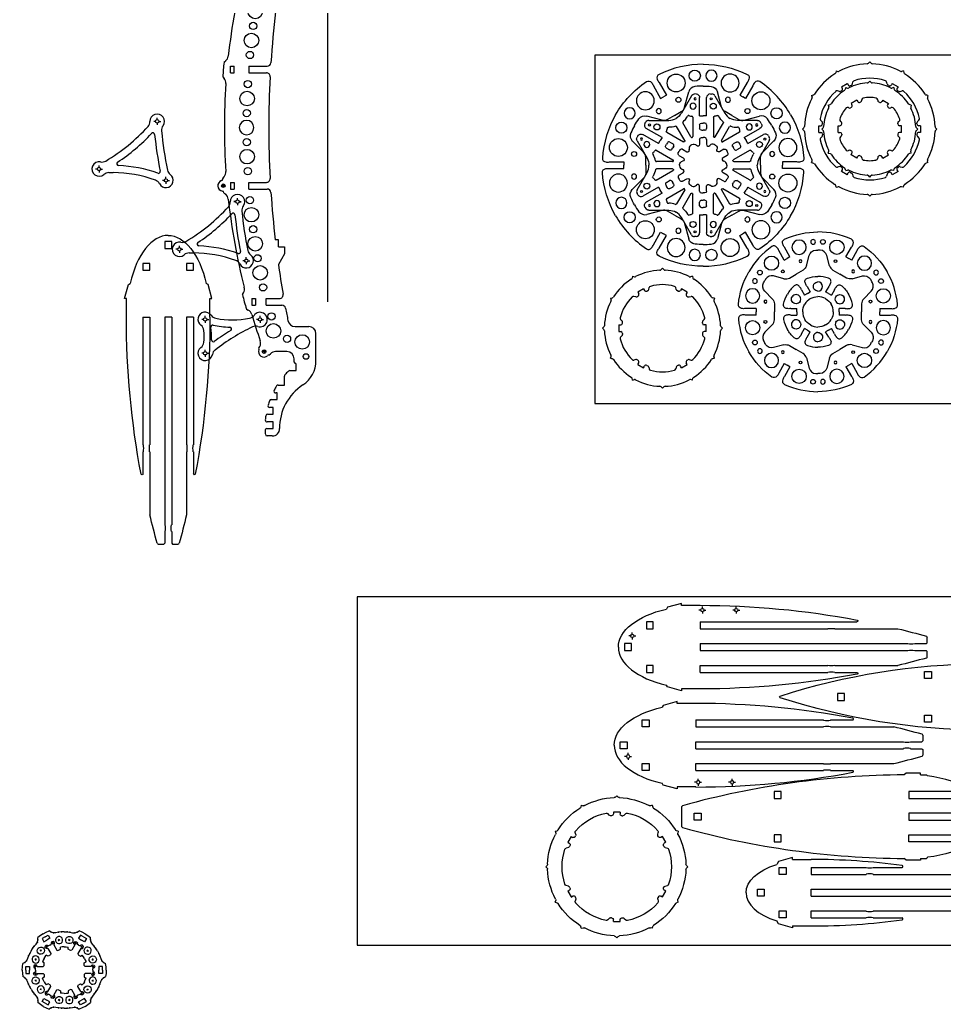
# Model space of a CAD drawing. Header units: inches. Extents: x -122 to 239, y -42 to 133.
# Drawn here: x -47.41 to -15.59, y 50.24 to 84.31 of the extents above; entities that cross this region are included whole.
import ezdxf

# ---------------------------------------------------------------- set-up
doc = ezdxf.new("R2010")
doc.units = ezdxf.units.IN
doc.header["$MEASUREMENT"] = 0

# ---------------------------------------------------------------- blocks, each defined once
blk = doc.blocks.new('Ring4_Segment')
for p, q in [((-0.722, 1.251), (-0.621, 1.304)), ((-0.66, 1.143), (-0.556, 1.203)), ((-0.621, 1.304), (-0.516, 1.349)), ((-0.493, 1.094), (-0.597, 1.034)), ((-0.556, 1.203), (-0.493, 1.094)), ((-0.449, 1.304), (-0.516, 1.349)), ((-0.371, 1.282), (-0.449, 1.304)), ((-0.29, 1.287), (-0.371, 1.282)), ((-0.194, 1.305), (-0.29, 1.287)), ((-0.204, 1.017), (-0.149, 1.048)), ((-0.097, 1.316), (-0.194, 1.305)), ((-0.161, 1.006), (-0.192, 1.06)), ((0, 1.319), (-0.097, 1.316)), ((-0.495, 0.858), (-0.445, 0.886)), ((-0.418, 0.902), (-0.364, 0.933)), ((-0.376, 0.891), (-0.407, 0.945)), ((-0.36, 0.863), (-0.257, 0.685)), ((-0.257, 0.685), (-0.214, 0.674)), ((-0.214, 0.674), (-0.133, 0.721)), ((-0.067, 0.8), (-0.133, 0.792)), ((-0.133, 0.721), (-0.133, 0.792)), ((0, 0.803), (-0.067, 0.8))]:
    blk.add_line(p, q)
blk.add_lwpolyline([(-0.201, 1.155), (-0.246, 1.137), (-0.28, 1.102), (-0.299, 1.057), (-0.299, 1.008), (-0.28, 0.963), (-0.246, 0.929), (-0.201, 0.91), (-0.152, 0.91), (-0.107, 0.929), (-0.073, 0.963), (-0.054, 1.008), (-0.054, 1.057), (-0.073, 1.102), (-0.107, 1.137), (-0.152, 1.155)], close=True)
blk.add_lwpolyline([(-0.36, 0.863), (-0.331, 0.902), (-0.337, 0.949), (-0.376, 0.978), (-0.423, 0.971), (-0.452, 0.933), (-0.445, 0.886)])
for p in [(-0.449, 1.304), (-0.371, 1.282), (-0.194, 1.305), (-0.097, 1.316)]:
    blk.add_point(p)
blk = doc.blocks.new('*U35')
blk.add_blockref('Ring4_Segment', (0, -1.004))
at = {"xscale": -1}
blk.add_blockref('Ring4_Segment', (0, -1.004), dxfattribs=at)
blk = doc.blocks.new('*U36')
at = {"color": 0, "linetype": 'ByBlock', "lineweight": -2, "transparency": 16777216}
for p, rotation in [((-27.775, 64.187), 59.99999999999999), ((-26.037, 64.187), 300.0000000000001), ((-27.775, 63.183), 120), ((-26.037, 63.183), 240), ((-26.906, 62.682), 180)]:
    blk.add_blockref('*U35', p, dxfattribs=dict(at, rotation=rotation))
blk.add_blockref('*U35', (-26.906, 64.689), dxfattribs=at)
blk = doc.blocks.new('PodSmall2')
for p, q in [((5.038, 1.208), (4.975, 1.145)), ((5.538, 1.208), (5.038, 1.208)), ((5.538, 1.145), (5.538, 1.208)), ((5.538, 1.145), (5.538, 1.171)), ((5.538, 1.145), (5.778, 1.145)), ((5.778, 1.145), (5.778, 1.098)), ((5.138, 0.87), (5.138, 0.63)), ((5.138, 0.87), (5.998, 0.87)), ((5.998, 0.862), (5.998, 0.87)), ((6.238, 0.87), (6.433, 0.87)), ((6.238, 0.87), (6.238, 0.862)), ((5.138, 0.63), (5.998, 0.63)), ((5.998, 0.638), (5.998, 0.63)), ((6.238, 0.63), (6.238, 0.638)), ((6.238, 0.63), (6.997, 0.63)), ((5.138, 0.12), (5.138, -0.12)), ((5.138, 0.12), (6.748, 0.12)), ((6.748, 0.112), (6.748, 0.12)), ((6.988, 0.12), (7.325, 0.12)), ((6.988, 0.12), (6.988, 0.112)), ((5.138, -0.12), (6.748, -0.12)), ((6.748, -0.112), (6.748, -0.12)), ((6.988, -0.12), (6.988, -0.112)), ((6.988, -0.12), (7.325, -0.12)), ((5.138, -0.87), (5.138, -0.63)), ((5.138, -0.63), (5.998, -0.63)), ((5.998, -0.638), (5.998, -0.63)), ((6.238, -0.63), (6.997, -0.63)), ((6.238, -0.63), (6.238, -0.638)), ((5.138, -0.87), (5.998, -0.87)), ((5.998, -0.862), (5.998, -0.87)), ((6.238, -0.87), (6.238, -0.862)), ((6.238, -0.87), (6.433, -0.87)), ((5.038, -1.208), (4.975, -1.145)), ((5.538, -1.208), (5.038, -1.208)), ((5.538, -1.145), (5.747, -1.145)), ((5.538, -1.145), (5.538, -1.208)), ((5.778, -1.114), (5.747, -1.145)), ((5.778, -1.114), (5.778, -1.098))]:
    blk.add_line(p, q)
for points in [[(3.24, 0.63), (3.24, 0.87), (3, 0.87), (3, 0.63)], [(0.24, 0.12), (0.24, -0.12), (0, -0.12), (0, 0.12)], [(3.24, -0.87), (3.24, -0.63), (3, -0.63), (3, -0.87)]]:
    blk.add_lwpolyline(points, close=True)
for centre, radius, start, end in [((5.138, -22.028), 23.174, 90.4032, 107.8502), ((6.118, 1.78), 0.926, 262.5501, 277.4499), ((6.433, 0.901), 0.0312, 270, 69.8533), ((6.118, -0.28), 0.926, 82.5501, 97.4499), ((6.997, 0.599), 0.0312, 51.7503, 90), ((-1.956, 0), 0.0312, 107.8502, 252.1498), ((6.868, 1.03), 0.926, 262.5501, 277.4499), ((7.325, 0.151), 0.0312, 270, 15.3804), ((5.138, 22.028), 23.174, 252.1498, 269.5968), ((6.868, -1.03), 0.926, 82.5501, 97.4499), ((7.325, -0.151), 0.0312, 344.6196, 90), ((6.118, 0.28), 0.926, 262.5501, 277.4499), ((6.997, -0.599), 0.0312, 270, 308.2497), ((6.118, -1.78), 0.926, 82.5501, 97.4499), ((6.433, -0.901), 0.0312, 290.1467, 90)]:
    blk.add_arc(centre, radius, start, end)
for start_param, end_param in [(4.090071, 4.422585), (3.281346, 3.717049)]:
    blk.add_ellipse((5.138, 0), major_axis=(-2.24, 0), ratio=0.511383, start_param=start_param, end_param=end_param)
at = {"extrusion": (0, 0, -1)}
for start_param, end_param in [(3.281346, 3.717049), (4.090071, 4.422585)]:
    blk.add_ellipse((5.138, 0), major_axis=(-2.24, 0), ratio=0.511383, start_param=start_param, end_param=end_param, dxfattribs=at)
blk = doc.blocks.new('Pod_Small1')
for p, q in [((-1.208, -1.46), (-1.078, -0.977)), ((-1.078, -0.977), (-0.972, -0.916)), ((1.078, -0.977), (0.972, -0.916)), ((1.208, -1.46), (1.078, -0.977)), ((-1.145, -1.46), (-1.208, -1.46)), ((-1.145, -1.46), (-1.145, -2.1)), ((1.145, -1.46), (1.145, -2.1)), ((1.145, -1.46), (1.208, -1.46)), ((-0.87, -2.1), (-0.63, -2.1)), ((-0.87, -2.1), (-0.87, -3.998)), ((-0.63, -2.1), (-0.63, -3.998)), ((-0.12, -2.1), (0.12, -2.1)), ((-0.12, -2.1), (-0.12, -6.998)), ((0.12, -2.1), (0.12, -6.998)), ((0.87, -2.1), (0.63, -2.1)), ((0.63, -2.1), (0.63, -3.998)), ((0.87, -2.1), (0.87, -3.998)), ((-0.862, -3.998), (-0.87, -3.998)), ((-0.638, -3.998), (-0.63, -3.998)), ((0.638, -3.998), (0.63, -3.998)), ((0.862, -3.998), (0.87, -3.998)), ((-0.87, -4.238), (-0.87, -5.231)), ((-0.87, -4.238), (-0.862, -4.238)), ((-0.63, -4.238), (-0.638, -4.238)), ((-0.63, -4.238), (-0.63, -6.96)), ((0.63, -4.238), (0.63, -6.96)), ((0.63, -4.238), (0.638, -4.238)), ((0.87, -4.238), (0.862, -4.238)), ((0.87, -4.238), (0.87, -5.231)), ((-0.112, -6.998), (-0.12, -6.998)), ((0.112, -6.998), (0.12, -6.998)), ((-0.12, -7.238), (-0.12, -8.706)), ((-0.12, -7.238), (-0.112, -7.238)), ((0.12, -7.238), (0.112, -7.238)), ((0.12, -7.238), (0.12, -8.706))]:
    blk.add_line(p, q)
for points in [[(-0.12, -0.25), (0.12, -0.25), (0.12, -0.49), (-0.12, -0.49)], [(-0.87, -1), (-0.63, -1), (-0.63, -1.24), (-0.87, -1.24)], [(0.63, -1), (0.87, -1), (0.87, -1.24), (0.63, -1.24)]]:
    blk.add_lwpolyline(points, close=True)
for centre, radius, start, end in [((22.028, -2.1), 23.174, 180, 187.7759), ((-22.028, -2.1), 23.174, 352.2241, 0), ((-1.78, -4.118), 0.926, 352.5501, 7.4499), ((0.28, -4.118), 0.926, 172.5501, 187.4499), ((-0.28, -4.118), 0.926, 352.5501, 7.4499), ((1.78, -4.118), 0.926, 172.5501, 187.4499), ((-0.901, -5.231), 0.0312, 187.7759, 0), ((0.901, -5.231), 0.0312, 180, 352.2241), ((22.028, -2.1), 23.174, 192.1053, 196.5851), ((-1.03, -7.118), 0.926, 352.5501, 7.4499), ((1.03, -7.118), 0.926, 172.5501, 187.4499), ((-22.028, -2.1), 23.174, 343.4149, 347.8947), ((-0.151, -8.706), 0.0312, 196.5851, 0), ((0.151, -8.706), 0.0312, 180, 343.4149)]:
    blk.add_arc(centre, radius, start, end)
blk.add_ellipse((0, -2.1), major_axis=(0, -2.24), ratio=0.511383, start_param=3.141593, end_param=4.155175)
at = {"extrusion": (0, 0, -1)}
blk.add_ellipse((0, -2.1), major_axis=(0, -2.24), ratio=0.511383, start_param=3.141593, end_param=4.155175, dxfattribs=at)
blk = doc.blocks.new('Pod_Large1')
for p, q in [((-0.12, 10.577), (-0.12, 10.413)), ((0.12, 10.413), (0.12, 10.577)), ((-0.63, 9.663), (-0.63, 10.327)), ((-0.12, 10.413), (-0.112, 10.413)), ((0.12, 10.413), (0.112, 10.413)), ((0.63, 9.663), (0.63, 10.327)), ((-0.87, 9.945), (-0.87, 9.663)), ((-0.12, 10.173), (-0.12, 7.812)), ((-0.112, 10.173), (-0.12, 10.173)), ((0.112, 10.173), (0.12, 10.173)), ((0.12, 7.812), (0.12, 10.173)), ((0.87, 9.945), (0.87, 9.663)), ((-0.87, 9.663), (-0.862, 9.663)), ((-0.63, 9.663), (-0.638, 9.663)), ((0.63, 9.663), (0.638, 9.663)), ((0.87, 9.663), (0.862, 9.663)), ((-0.87, 9.423), (-0.87, 7.812)), ((-0.862, 9.423), (-0.87, 9.423)), ((-0.638, 9.423), (-0.63, 9.423)), ((-0.63, 7.812), (-0.63, 9.423)), ((0.63, 7.812), (0.63, 9.423)), ((0.638, 9.423), (0.63, 9.423)), ((0.862, 9.423), (0.87, 9.423)), ((0.87, 9.423), (0.87, 7.812)), ((-1.438, 8.212), (-1.501, 8.212)), ((-1.501, 8.212), (-1.501, 7.712)), ((-1.407, 8.452), (-1.438, 8.421)), ((-1.438, 8.212), (-1.438, 8.421)), ((-1.407, 8.452), (-1.401, 8.452)), ((1.407, 8.452), (1.401, 8.452)), ((1.407, 8.452), (1.438, 8.421)), ((1.438, 8.212), (1.438, 8.421)), ((1.438, 8.212), (1.501, 8.212)), ((1.501, 8.212), (1.501, 7.712)), ((-1.501, 7.712), (-1.438, 7.65)), ((-0.87, 7.812), (-0.63, 7.812)), ((-0.12, 7.812), (0.12, 7.812)), ((0.87, 7.812), (0.63, 7.812)), ((1.501, 7.712), (1.438, 7.65)), ((0.346, 0), (-0.346, 0))]:
    blk.add_line(p, q)
for points in [[(-0.63, 3.415), (-0.87, 3.415), (-0.87, 3.175), (-0.63, 3.175)], [(0.87, 3.415), (0.63, 3.415), (0.63, 3.175), (0.87, 3.175)], [(-0.12, 0.665), (0.12, 0.665), (0.12, 0.425), (-0.12, 0.425)]]:
    blk.add_lwpolyline(points, close=True)
for centre, radius, start, end in [((-0.151, 10.577), 0.0312, 0, 102.1838), ((0.151, 10.577), 0.0312, 77.8162, 180), ((-0.599, 10.327), 0.0312, 133.0569, 180), ((-1.03, 10.293), 0.926, 352.5501, 7.4499), ((1.03, 10.293), 0.926, 172.5501, 187.4499), ((0.599, 10.327), 0.0312, 0, 46.9431), ((-0.901, 9.945), 0.0312, 360, 148.8034), ((0.901, 9.945), 0.0312, 31.1966, 180), ((-1.78, 9.543), 0.926, 352.5501, 7.4499), ((0.28, 9.543), 0.926, 172.5501, 187.4499), ((-0.28, 9.543), 0.926, 352.5501, 7.4499), ((1.78, 9.543), 0.926, 172.5501, 187.4499), ((27.663, 7.812), 29.102, 180.3208, 195.5257), ((-27.663, 7.812), 29.102, 344.4743, 359.6792), ((-0.346, 0.031), 0.0312, 195.5257, 270), ((0.346, 0.031), 0.0312, 270, 344.4743)]:
    blk.add_arc(centre, radius, start, end)
for start_param, end_param in [(3.251561, 3.587342), (3.842889, 4.482822)]:
    blk.add_ellipse((0, 7.812), major_axis=(0, -2.812), ratio=0.511383, start_param=start_param, end_param=end_param)
at = {"extrusion": (0, 0, -1)}
for start_param, end_param in [(3.251561, 3.587342), (3.842889, 4.482822)]:
    blk.add_ellipse((0, 7.812), major_axis=(0, -2.812), ratio=0.511383, start_param=start_param, end_param=end_param, dxfattribs=at)
blk = doc.blocks.new('SkewerHole')
for p, q in [((-0.059, 0), (-0.121, 0)), ((0, 0.059), (0, 0.121)), ((0.059, 0), (0.121, 0)), ((0, -0.059), (0, -0.121))]:
    blk.add_line(p, q)
blk.add_circle((0, 0), 0.0586)
blk = doc.blocks.new('Pod_Larg2')
for p, q in [((-1.501, -2.172), (-1.371, -1.69)), ((-1.371, -1.69), (-1.311, -1.655)), ((1.371, -1.69), (1.311, -1.655)), ((1.501, -2.172), (1.371, -1.69)), ((-1.438, -2.172), (-1.501, -2.172)), ((-1.438, -2.812), (-1.438, -2.172)), ((1.438, -2.812), (1.438, -2.172)), ((1.438, -2.172), (1.501, -2.172)), ((-0.87, -2.812), (-0.63, -2.812)), ((-0.87, -2.812), (-0.87, -7.21)), ((-0.63, -2.812), (-0.63, -7.21)), ((-0.12, -2.812), (0.12, -2.812)), ((-0.12, -2.812), (-0.12, -9.96)), ((0.12, -2.812), (0.12, -9.96)), ((0.87, -2.812), (0.63, -2.812)), ((0.63, -2.812), (0.63, -7.21)), ((0.87, -2.812), (0.87, -7.21)), ((-0.862, -7.21), (-0.87, -7.21)), ((-0.87, -7.45), (-0.87, -8.212)), ((-0.87, -7.45), (-0.862, -7.45)), ((-0.638, -7.21), (-0.63, -7.21)), ((-0.63, -7.45), (-0.638, -7.45)), ((-0.63, -7.45), (-0.63, -9.624)), ((0.638, -7.21), (0.63, -7.21)), ((0.63, -7.45), (0.63, -9.624)), ((0.63, -7.45), (0.638, -7.45)), ((0.862, -7.21), (0.87, -7.21)), ((0.87, -7.45), (0.862, -7.45)), ((0.87, -7.45), (0.87, -8.212)), ((-0.112, -9.96), (-0.12, -9.96)), ((-0.12, -10.2), (-0.12, -10.594)), ((-0.12, -10.2), (-0.112, -10.2)), ((0.112, -9.96), (0.12, -9.96)), ((0.12, -10.2), (0.112, -10.2)), ((0.12, -10.2), (0.12, -10.594)), ((-0.151, -10.625), (-0.346, -10.625)), ((-0.12, -10.594), (-0.151, -10.625)), ((0.12, -10.594), (0.151, -10.625)), ((0.346, -10.625), (0.151, -10.625))]:
    blk.add_line(p, q)
for points in [[(-0.12, -0.212), (0.12, -0.212), (0.12, -0.452), (-0.12, -0.452)], [(-0.87, -0.962), (-0.63, -0.962), (-0.63, -1.202), (-0.87, -1.202)], [(0.63, -0.962), (0.87, -0.962), (0.87, -1.202), (0.63, -1.202)]]:
    blk.add_lwpolyline(points, close=True)
for centre, radius, start, end in [((27.663, -2.812), 29.102, 180, 190.7033), ((-27.663, -2.812), 29.102, 349.2967, 0), ((-1.78, -7.33), 0.926, 352.5501, 7.4499), ((0.28, -7.33), 0.926, 172.5501, 187.4499), ((-0.28, -7.33), 0.926, 352.5501, 7.4499), ((1.78, -7.33), 0.926, 172.5501, 187.4499), ((-0.901, -8.212), 0.0312, 190.7033, 0), ((0.901, -8.212), 0.0312, 180, 349.2967), ((27.663, -2.812), 29.102, 193.5353, 195.5257), ((-27.663, -2.812), 29.102, 344.4743, 346.4647), ((-1.03, -10.08), 0.926, 352.5501, 7.4499), ((1.03, -10.08), 0.926, 172.5501, 187.4499), ((-0.346, -10.594), 0.0312, 195.5257, 270), ((0.346, -10.594), 0.0312, 270, 344.4743)]:
    blk.add_arc(centre, radius, start, end)
blk.add_ellipse((0, -2.812), major_axis=(0, -2.812), ratio=0.511383, start_param=3.141593, end_param=4.288041)
at = {"extrusion": (0, 0, -1)}
blk.add_ellipse((0, -2.812), major_axis=(0, -2.812), ratio=0.511383, start_param=3.141593, end_param=4.288041, dxfattribs=at)
at = {"xscale": -1}
for p in [(-0.387, -0.478), (-1.274, -2.891), (-1.274, -4.058)]:
    blk.add_blockref('SkewerHole', p, dxfattribs=at)
blk = doc.blocks.new('RingMed_Segment')
for p, q in [((0.963, 1.898), (1.15, 2.223)), ((0.398, 1.587), (0.304, 1.939)), ((0.963, 1.898), (1.062, 1.84)), ((0.515, 1.435), (0.75, 1.299))]:
    blk.add_line(p, q)
for centre, radius in [((0.17, 2.408), 0.0813), ((0.65, 2.223), 0.246), ((0.601, 1.743), 0.0488)]:
    blk.add_circle(centre, radius)
for centre, radius, start, end in [((0, 0), 2.75, 65.2458, 90), ((1.099, 2.384), 0.125, 336.4413, 65.2458), ((0, 0), 2.125, 88.0863, 90), ((0.063, 1.874), 0.25, 15, 88.0863), ((0.969, 2.4), 0.254, 315.75, 344.9563), ((0.64, 1.651), 0.25, 195, 240)]:
    blk.add_arc(centre, radius, start, end)
blk = doc.blocks.new('Ring_Med')
at = {"xscale": -1}
blk.add_blockref('RingMed_Segment', (0, 0), dxfattribs=at)
blk.add_blockref('RingMed_Segment', (0, 0))
for rotation in [59.99999999999999, 299.9999999999999, 120, 239.9999999999999, 180]:
    blk.add_blockref('RingMed_Segment', (0, 0), dxfattribs=dict(rotation=rotation))
for xscale, rotation in [(-1, 300.0000000000009), (-1, 60.00000000000082), (-0.9999999999999996, 240.0000000000009), (-0.9999999999999999, 120.0000000000008), (-1, 180)]:
    blk.add_blockref('RingMed_Segment', (0, 0), dxfattribs=dict(xscale=xscale, rotation=rotation))
blk = doc.blocks.new('Ring_Small_Segment')
for p in [(-0.569, 0.756), (-0.364, 0.63)]:
    blk.add_line(p, (-0.464, 0.573))
for centre, radius, start, end in [((0, 0), 1.216, 132.7042, 150), ((-0.74, 0.802), 0.125, 30, 132.7042), ((-0.814, 0.687), 0.254, 15.75, 44.25), ((-0.754, 0.435), 0.159, 330, 150), ((0, 0), 0.524, 120, 150)]:
    blk.add_arc(centre, radius, start, end)
blk = doc.blocks.new('Ring_Small')
at = {"xscale": -1}
for rotation in [60.00000000000035, 120.0000000000004, 300.0000000000003, 180, 240.0000000000003]:
    blk.add_blockref('Ring_Small_Segment', (0, 0), dxfattribs=dict(at, rotation=rotation))
for rotation in [299.9999999999999, 240, 60.00000000000002, 180, 120.0000000000001]:
    blk.add_blockref('Ring_Small_Segment', (0, 0), dxfattribs=dict(rotation=rotation))
blk.add_blockref('Ring_Small_Segment', (0, 0))
blk.add_blockref('Ring_Small_Segment', (0, 0), dxfattribs=at)
blk = doc.blocks.new('Ring_Large_Segment')
for p, q in [((0.677, 0.448), (0.289, 0.836)), ((-0.5, 0.115), (0, 0.115)), ((0, 0.115), (0, 0)), ((0.75, 0), (0.75, 0.271))]:
    blk.add_line(p, q)
for centre, radius in [((-0.087, 1.294), 0.193), ((-0.19, 0.612), 0.309), ((0.349, 0.389), 0.0862)]:
    blk.add_circle(centre, radius)
for centre, radius, start, end in [((2.727, 0), 3.477, 150, 175.8947), ((2.727, 0), 2.727, 150, 155.8825), ((0.466, 1.012), 0.25, 155.8825, 225), ((0.5, 0.271), 0.25, 0, 45), ((-0.616, 0.24), 0.125, 175.8947, 265.3055), ((-0.562, 0.361), 0.254, 255.3705, 284.25)]:
    blk.add_arc(centre, radius, start, end)
blk = doc.blocks.new('RingLarge')
for p, rotation in [((-1.364, 2.362), 300.0000000000001), ((1.364, 2.362), 239.9999999999999), ((2.727, 0), 180), ((-1.364, -2.362), 60.00000000000009), ((1.364, -2.362), 119.9999999999999)]:
    blk.add_blockref('Ring_Large_Segment', p, dxfattribs=dict(rotation=rotation))
at = {"xscale": -1}
for p, rotation in [((1.364, 2.362), 59.99999999999994), ((-1.364, 2.362), 120), ((-2.727, 0), 180), ((1.364, -2.362), 299.9999999999998), ((-1.364, -2.362), 240.0000000000001)]:
    blk.add_blockref('Ring_Large_Segment', p, dxfattribs=dict(at, rotation=rotation))
blk.add_blockref('Ring_Large_Segment', (-2.727, 0))
blk.add_blockref('Ring_Large_Segment', (2.727, 0), dxfattribs=at)
blk = doc.blocks.new('Booster0')
for p, q in [((-0.826, 1.43), (-0.843, 1.366)), ((-0.826, 1.43), (-0.762, 1.413)), ((0, 1.651), (-0.047, 1.604)), ((0, 1.651), (0.047, 1.604)), ((0.826, 1.43), (0.762, 1.413)), ((0.826, 1.43), (0.843, 1.366)), ((-1.43, 0.826), (-1.366, 0.843)), ((-1.43, 0.826), (-1.413, 0.762)), ((-0.721, 0.732), (-0.733, 0.739)), ((-0.635, 0.746), (-0.658, 0.732)), ((-0.445, 1), (-0.644, 0.885)), ((-0.644, 0.885), (-0.613, 0.831)), ((-0.445, 1), (-0.413, 0.946)), ((-0.328, 0.923), (-0.305, 0.936)), ((-0.274, 0.991), (-0.274, 1.004)), ((0.274, 0.991), (0.274, 1.004)), ((0.328, 0.923), (0.305, 0.936)), ((0.445, 1), (0.413, 0.946)), ((0.445, 1), (0.644, 0.885)), ((0.644, 0.885), (0.613, 0.831)), ((0.635, 0.746), (0.658, 0.732)), ((0.721, 0.732), (0.733, 0.739)), ((1.43, 0.826), (1.366, 0.843)), ((1.43, 0.826), (1.413, 0.762)), ((-1.651, 0), (-1.604, 0.047)), ((-1.651, 0), (-1.604, -0.047)), ((-1.089, -0.115), (-1.089, 0.115)), ((-1.089, 0.115), (-1.026, 0.115)), ((-0.995, 0.258), (-1.006, 0.265)), ((-0.964, 0.178), (-0.964, 0.204)), ((0.964, 0.178), (0.964, 0.204)), ((0.995, 0.258), (1.006, 0.265)), ((1.089, 0.115), (1.026, 0.115)), ((1.089, -0.115), (1.089, 0.115)), ((1.651, 0), (1.604, 0.047)), ((1.651, 0), (1.604, -0.047)), ((-1.089, -0.115), (-1.026, -0.115)), ((-0.995, -0.258), (-1.006, -0.265)), ((-0.964, -0.178), (-0.964, -0.204)), ((0.964, -0.178), (0.964, -0.204)), ((0.995, -0.258), (1.006, -0.265)), ((1.089, -0.115), (1.026, -0.115)), ((-1.43, -0.826), (-1.413, -0.762)), ((-1.43, -0.826), (-1.366, -0.843)), ((-0.721, -0.732), (-0.733, -0.739)), ((-0.635, -0.746), (-0.658, -0.732)), ((-0.644, -0.885), (-0.613, -0.831)), ((-0.445, -1), (-0.644, -0.885)), ((-0.445, -1), (-0.413, -0.946)), ((-0.328, -0.923), (-0.305, -0.936)), ((-0.274, -0.991), (-0.274, -1.004)), ((0.274, -0.991), (0.274, -1.004)), ((0.328, -0.923), (0.305, -0.936)), ((0.445, -1), (0.413, -0.946)), ((0.445, -1), (0.644, -0.885)), ((0.644, -0.885), (0.613, -0.831)), ((0.635, -0.746), (0.658, -0.732)), ((0.721, -0.732), (0.733, -0.739)), ((1.43, -0.826), (1.366, -0.843)), ((1.43, -0.826), (1.413, -0.762)), ((-0.826, -1.43), (-0.843, -1.366)), ((-0.826, -1.43), (-0.762, -1.413)), ((0, -1.651), (-0.047, -1.604)), ((0, -1.651), (0.047, -1.604)), ((0.826, -1.43), (0.762, -1.413)), ((0.826, -1.43), (0.843, -1.366))]:
    blk.add_line(p, q)
for centre, radius, start, end in [((-0.903, 1.382), 0.0625, 303.1559, 345), ((-0.746, 1.473), 0.0625, 255, 296.8441), ((0, 0), 1.589, 93.1559, 116.8441), ((-0.091, 1.649), 0.0625, 273.1559, 315), ((0.091, 1.649), 0.0625, 225, 266.8441), ((0, 0), 1.589, 63.1559, 86.8441), ((0.746, 1.473), 0.0625, 243.1559, 285), ((0.903, 1.382), 0.0625, 195, 236.8441), ((0, 0), 1.589, 123.1559, 146.8441), ((-0.211, 1.004), 0.0625, 101.891, 180), ((0, 0), 1.089, 78.0683, 101.891), ((0.211, 1.004), 0.0625, 0, 78.109), ((0, 0), 1.589, 33.1559, 56.8441), ((0, 0), 1.589, 153.1559, 176.8441), ((-1.473, 0.746), 0.0625, 333.1559, 15), ((-1.382, 0.903), 0.0625, 285, 326.8441), ((0, 0), 1.089, 138.109, 161.9317), ((-0.764, 0.685), 0.0625, 60, 138.109), ((-0.69, 0.787), 0.0625, 240, 300), ((-0.667, 0.8), 0.0625, 300, 30), ((-0.359, 0.977), 0.0625, 210, 300), ((-0.336, 0.991), 0.0625, 300, 0), ((0.336, 0.991), 0.0625, 180, 240), ((0.359, 0.977), 0.0625, 240, 330), ((0.667, 0.8), 0.0625, 150, 240), ((0.69, 0.787), 0.0625, 240, 300), ((0.764, 0.685), 0.0625, 41.891, 120), ((0, 0), 1.089, 18.0683, 41.891), ((1.382, 0.903), 0.0625, 213.1559, 255), ((1.473, 0.746), 0.0625, 165, 206.8441), ((0, 0), 1.589, 3.1559, 26.8441), ((-1.649, 0.091), 0.0625, 315, 356.8441), ((-0.975, 0.319), 0.0625, 161.891, 240), ((-1.026, 0.178), 0.0625, 270, 0), ((-1.026, 0.204), 0.0625, 0, 60), ((1.026, 0.204), 0.0625, 120, 180), ((1.026, 0.178), 0.0625, 180, 270), ((0.975, 0.319), 0.0625, 300, 18.109), ((1.649, 0.091), 0.0625, 183.1559, 225), ((-1.649, -0.091), 0.0625, 3.1559, 45), ((0, 0), 1.589, 183.1559, 206.8441), ((-0.975, -0.319), 0.0625, 120, 198.109), ((0, 0), 1.089, 198.0683, 221.891), ((-1.026, -0.178), 0.0625, 0, 90), ((-1.026, -0.204), 0.0625, 300, 0), ((0, 0), 1.089, 318.109, 341.9317), ((1.026, -0.178), 0.0625, 90, 180), ((1.026, -0.204), 0.0625, 180, 240), ((0.975, -0.319), 0.0625, 341.891, 60), ((0, 0), 1.589, 333.1559, 356.8441), ((1.649, -0.091), 0.0625, 135, 176.8441), ((-1.473, -0.746), 0.0625, 345, 26.8441), ((-1.382, -0.903), 0.0625, 33.1559, 75), ((0, 0), 1.589, 213.1559, 236.8441), ((-0.764, -0.685), 0.0625, 221.891, 300), ((-0.69, -0.787), 0.0625, 60, 120), ((-0.667, -0.8), 0.0625, 330, 60), ((-0.359, -0.977), 0.0625, 60, 150), ((-0.336, -0.991), 0.0625, 0, 60), ((-0.211, -1.004), 0.0625, 180, 258.109), ((0.211, -1.004), 0.0625, 281.891, 360), ((0.336, -0.991), 0.0625, 120, 180), ((0.359, -0.977), 0.0625, 30, 120), ((0.667, -0.8), 0.0625, 120, 210), ((0.69, -0.787), 0.0625, 60, 120), ((0.764, -0.685), 0.0625, 240, 318.109), ((0, 0), 1.589, 303.1559, 326.8441), ((1.382, -0.903), 0.0625, 105, 146.8441), ((1.473, -0.746), 0.0625, 153.1559, 195), ((-0.903, -1.382), 0.0625, 15, 56.8441), ((0, 0), 1.089, 258.109, 281.9317), ((0.903, -1.382), 0.0625, 123.1559, 165), ((-0.746, -1.473), 0.0625, 63.1559, 105), ((0, 0), 1.589, 243.1559, 266.8441), ((-0.091, -1.649), 0.0625, 45, 86.8441), ((0.091, -1.649), 0.0625, 93.1559, 135), ((0, 0), 1.589, 273.1559, 296.8441), ((0.746, -1.473), 0.0625, 75, 116.8441)]:
    blk.add_arc(centre, radius, start, end)
blk = doc.blocks.new('*U83')
for q in [(0.014, 0.046), (0.014, -0.046)]:
    blk.add_line((-0.032, 0), q)
for centre, start, end in [((-0.03, 0.09), 315, 357.4904), ((-0.03, -0.09), 2.5096, 45)]:
    blk.add_arc(centre, 0.0625, start, end)
blk = doc.blocks.new('*U84')
at = {"color": 0, "linetype": 'ByBlock', "lineweight": -2, "transparency": 16777216}
for p, rotation in [((-52.839, 57.903), 299.9999999999999), ((-51.823, 58.175), 270), ((-50.808, 57.903), 240), ((-53.583, 57.159), 330.0000000000001), ((-50.064, 57.159), 209.9999999999999), ((-49.792, 56.143), 180), ((-53.583, 55.127), 29.99999999999999), ((-50.064, 55.127), 150), ((-52.839, 54.384), 59.99999999999999), ((-50.808, 54.384), 119.9999999999999), ((-51.823, 54.112), 89.99999999999997)]:
    blk.add_blockref('*U83', p, dxfattribs=dict(at, rotation=rotation))
blk.add_blockref('*U83', (-53.855, 56.143), dxfattribs=at)
blk = doc.blocks.new('*U77')
blk.add_arc((1.887, -0.506), 2.001, 152.5096, 177.4904)
blk = doc.blocks.new('*U78')
at = {"color": 0, "linetype": 'ByBlock', "lineweight": -2, "transparency": 16777216}
for p, rotation in [((-52.329, 58.031), 299.9999999999998), ((-53.205, 57.525), 329.9999999999998), ((-51.318, 58.031), 269.9999999999998), ((-50.442, 57.525), 239.9999999999998), ((-49.936, 56.649), 209.9999999999997), ((-53.711, 55.638), 29.99999999999994), ((-49.936, 55.638), 180), ((-53.205, 54.762), 59.99999999999994), ((-50.442, 54.762), 149.9999999999999), ((-51.318, 54.256), 119.9999999999999), ((-52.329, 54.256), 89.99999999999993)]:
    blk.add_blockref('*U77', p, dxfattribs=dict(at, rotation=rotation))
blk.add_blockref('*U77', (-53.711, 56.649), dxfattribs=at)
blk = doc.blocks.new('*U79')
for p, q in [((-0.063, 0.115), (-0.063, -0.115)), ((-0.063, 0.115), (0, 0.115)), ((0.044, 0.258), (-0.001, 0.304)), ((0.062, 0.178), (0.062, 0.214)), ((-0.063, -0.115), (0, -0.115)), ((0.044, -0.258), (-0.001, -0.304)), ((0.062, -0.178), (0.062, -0.214))]:
    blk.add_line(p, q)
for centre, start, end in [((0.043, 0.348), 165.9976, 225), ((0, 0.178), 270, 0), ((0, 0.214), 0, 45), ((0.043, -0.348), 135, 194.0024), ((0, -0.178), 0, 90), ((0, -0.214), 315, 0)]:
    blk.add_arc(centre, 0.0625, start, end)
blk = doc.blocks.new('*U80')
at = {"color": 0, "linetype": 'ByBlock', "lineweight": -2, "transparency": 16777216}
for p, rotation in [((-52.543, 57.389), 299.9999999999999), ((-51.104, 57.389), 240), ((-50.385, 56.143), 180), ((-52.543, 54.897), 59.99999999999999), ((-51.104, 54.897), 120)]:
    blk.add_blockref('*U79', p, dxfattribs=dict(at, rotation=rotation))
blk.add_blockref('*U79', (-53.262, 56.143), dxfattribs=at)
blk = doc.blocks.new('*U81')
blk.add_arc((1.25, -0.722), 1.501, 134.0024, 165.9976)
blk = doc.blocks.new('*U82')
at = {"color": 0, "linetype": 'ByBlock', "lineweight": -2, "transparency": 16777216}
for p, rotation in [((-51.823, 57.586), 299.9999999999999), ((-50.574, 56.865), 240), ((-53.073, 55.422), 60.00000000000002), ((-50.574, 55.422), 180), ((-51.823, 54.7), 120)]:
    blk.add_blockref('*U81', p, dxfattribs=dict(at, rotation=rotation))
blk.add_blockref('*U81', (-53.073, 56.865), dxfattribs=at)
blk = doc.blocks.new('Booster1')
for name in ['*U78', '*U84', '*U82', '*U80']:
    blk.add_blockref(name, (51.823, -56.143))
blk = doc.blocks.new('*U100')
blk.add_line((0, -0.115), (0, 0.115))
blk = doc.blocks.new('*U101')
at = {"color": 0, "linetype": 'ByBlock', "lineweight": -2, "transparency": 16777216}
for p, rotation in [((-51.251, 58.478), 299.9999999999999), ((-49.501, 58.478), 240), ((-48.625, 56.962), 180), ((-51.251, 55.446), 59.99999999999999), ((-49.501, 55.446), 120)]:
    blk.add_blockref('*U100', p, dxfattribs=dict(at, rotation=rotation))
blk.add_blockref('*U100', (-52.126, 56.962), dxfattribs=at)
blk = doc.blocks.new('*U102')
for p, q in [((0.297, 0.508), (0.228, 0.526)), ((0.376, 0.532), (0.345, 0.514)), ((0.368, 0.672), (0.399, 0.618)), ((-0.408, -0.672), (-0.345, -0.672)), ((-0.301, -0.528), (-0.352, -0.477)), ((-0.283, -0.609), (-0.283, -0.573))]:
    blk.add_line(p, q)
for centre, radius, start, end in [((1.343, -0.787), 1.75, 132.0876, 167.9124), ((0.211, 0.466), 0.0625, 75, 132.0876), ((0.313, 0.568), 0.0625, 255, 300), ((0.345, 0.586), 0.0625, 300, 30), ((-0.308, -0.433), 0.0625, 167.9124, 225), ((-0.345, -0.609), 0.0625, 270, 0), ((-0.345, -0.573), 0.0625, 0, 45)]:
    blk.add_arc(centre, radius, start, end)
blk = doc.blocks.new('*U103')
at = {"color": 0, "linetype": 'ByBlock', "lineweight": -2, "transparency": 16777216}
for p, rotation in [((-50.366, 58.518), 299.9999999999999), ((-49.023, 57.731), 240), ((-51.728, 56.192), 59.99999999999997), ((-49.033, 56.175), 180), ((-50.386, 55.406), 120)]:
    blk.add_blockref('*U102', p, dxfattribs=dict(at, rotation=rotation))
blk.add_blockref('*U102', (-51.719, 57.748), dxfattribs=at)
blk = doc.blocks.new('*U104')
for q in [(0.014, 0.046), (0.014, -0.046)]:
    blk.add_line((-0.032, 0), q)
for centre, start, end in [((-0.03, 0.09), 315, 357.7664), ((-0.03, -0.09), 2.2336, 45)]:
    blk.add_arc(centre, 0.0625, start, end)
blk = doc.blocks.new('*U105')
at = {"color": 0, "linetype": 'ByBlock', "lineweight": -2, "transparency": 16777216}
for p, rotation in [((-51.516, 58.937), 299.9999999999999), ((-50.376, 59.243), 270.0000000000001), ((-49.235, 58.937), 240), ((-52.351, 58.102), 330.0000000000001), ((-48.4, 58.102), 210.0000000000001), ((-48.095, 56.962), 180), ((-52.351, 55.821), 30.00000000000004), ((-48.4, 55.821), 150.0000000000001), ((-51.516, 54.987), 60.00000000000006), ((-49.235, 54.987), 120.0000000000001), ((-50.376, 54.681), 90.00000000000006)]:
    blk.add_blockref('*U104', p, dxfattribs=dict(at, rotation=rotation))
blk.add_blockref('*U104', (-52.657, 56.962), dxfattribs=at)
blk = doc.blocks.new('*U106')
blk.add_arc((2.12, -0.568), 2.25, 152.2336, 177.7664)
blk = doc.blocks.new('*U107')
at = {"color": 0, "linetype": 'ByBlock', "lineweight": -2, "transparency": 16777216}
for p, rotation in [((-50.944, 59.082), 299.9999999999998), ((-51.928, 58.514), 329.9999999999999), ((-49.808, 59.082), 269.9999999999998), ((-48.824, 58.514), 239.9999999999999), ((-48.256, 57.53), 209.9999999999999), ((-52.496, 56.394), 29.99999999999994), ((-48.256, 56.394), 180), ((-48.824, 55.41), 150), ((-51.928, 55.41), 59.99999999999994), ((-49.808, 54.842), 120), ((-50.944, 54.842), 89.99999999999997)]:
    blk.add_blockref('*U106', p, dxfattribs=dict(at, rotation=rotation))
blk.add_blockref('*U106', (-52.496, 57.53), dxfattribs=at)
blk = doc.blocks.new('Booster2')
for name in ['*U107', '*U105', '*U103', '*U101']:
    blk.add_blockref(name, (50.376, -56.962))
blk = doc.blocks.new('*U87')
blk.add_line((0, -0.115), (0, 0.115))
blk = doc.blocks.new('*U88')
at = {"color": 0, "linetype": 'ByBlock', "lineweight": -2, "transparency": 16777216}
for p, rotation in [((-45.877, 58.225), 299.9999999999999), ((-43.994, 58.225), 240), ((-43.053, 56.594), 180), ((-45.877, 54.963), 59.99999999999999), ((-43.994, 54.963), 120)]:
    blk.add_blockref('*U87', p, dxfattribs=dict(at, rotation=rotation))
blk.add_blockref('*U87', (-46.819, 56.594), dxfattribs=at)
blk = doc.blocks.new('*U89')
for q in [(-0.124, -0.468), (-0.124, -0.559)]:
    blk.add_line((-0.17, -0.513), q)
for centre, radius, start, end in [((2.276, -0.513), 2.383, 152.1101, 177.8899), ((-0.168, -0.423), 0.0625, 315, 357.8899), ((-0.168, -0.604), 0.0625, 2.1101, 45)]:
    blk.add_arc(centre, radius, start, end)
blk = doc.blocks.new('*U90')
at = {"color": 0, "linetype": 'ByBlock', "lineweight": -2, "transparency": 16777216}
for p, rotation in [((-45.629, 58.822), 299.9999999999998), ((-44.422, 58.87), 269.9999999999998), ((-46.65, 58.176), 329.9999999999998), ((-43.353, 58.308), 239.9999999999999), ((-42.708, 57.287), 209.9999999999999), ((-42.66, 56.08), 180), ((-47.163, 55.901), 29.99999999999998), ((-43.221, 55.011), 149.9999999999999), ((-46.518, 54.88), 59.99999999999996), ((-44.242, 54.366), 120), ((-45.449, 54.318), 89.99999999999997)]:
    blk.add_blockref('*U89', p, dxfattribs=dict(at, rotation=rotation))
blk.add_blockref('*U89', (-47.212, 57.107), dxfattribs=at)
blk = doc.blocks.new('*U91')
for p, q in [((-0.063, 0.115), (0, 0.115)), ((0.044, 0.258), (-0.009, 0.312)), ((0.062, 0.178), (0.062, 0.214)), ((-0.063, -0.115), (0, -0.115)), ((0.044, -0.258), (-0.009, -0.312)), ((0.062, -0.178), (0.062, -0.214))]:
    blk.add_line(p, q)
for centre, start, end in [((0.035, 0.356), 168.7303, 225), ((0, 0.178), 270, 0), ((0, 0.214), 0, 45), ((0.035, -0.356), 135, 191.2697), ((0, -0.178), 0, 90), ((0, -0.214), 315, 0)]:
    blk.add_arc(centre, 0.0625, start, end)
blk = doc.blocks.new('*U92')
at = {"color": 0, "linetype": 'ByBlock', "lineweight": -2, "transparency": 16777216}
for p, rotation in [((-45.846, 58.17), 299.9999999999999), ((-44.025, 58.17), 240), ((-43.115, 56.594), 180), ((-45.846, 55.017), 59.99999999999999), ((-44.025, 55.017), 120)]:
    blk.add_blockref('*U91', p, dxfattribs=dict(at, rotation=rotation))
blk.add_blockref('*U91', (-46.756, 56.594), dxfattribs=at)
blk = doc.blocks.new('*U93')
blk.add_arc((1.544, -0.892), 1.883, 131.2697, 168.7303)
blk = doc.blocks.new('*U94')
at = {"color": 0, "linetype": 'ByBlock', "lineweight": -2, "transparency": 16777216}
for p, rotation in [((-44.936, 58.377), 299.9999999999999), ((-43.391, 57.485), 239.9999999999999), ((-46.48, 55.702), 59.99999999999997), ((-43.391, 55.702), 180), ((-44.936, 54.81), 120)]:
    blk.add_blockref('*U93', p, dxfattribs=dict(at, rotation=rotation))
blk.add_blockref('*U93', (-46.48, 57.485), dxfattribs=at)
blk = doc.blocks.new('Booster34')
for name in ['*U90', '*U94', '*U92', '*U88']:
    blk.add_blockref(name, (44.936, -56.594))
blk = doc.blocks.new('ShadeHole2')
for p, q in [((-0.528, 0.2), (-0.541, 0.178)), ((-0.36, 0.155), (-0.36, -0.51)), ((-0.418, -0.525), (-0.696, -0.044))]:
    blk.add_line(p, q)
for centre, radius, start, end in [((-1.182, 0.548), 0.74, 311.6886, 330), ((-0.501, 0.184), 0.0312, 66.468, 150), ((-0.348, 0.536), 0.353, 246.468, 263.532), ((-0.391, 0.155), 0.0312, 0, 83.532), ((-0.669, -0.028), 0.0312, 131.6886, 210), ((-0.391, -0.51), 0.0312, 210, 0)]:
    blk.add_arc(centre, radius, start, end)
blk = doc.blocks.new('BulbHolder')
for p, q in [((-0.748, 1.536), (-1.061, 2.077)), ((-1.015, 2.248), (-0.969, 2.274)), ((-0.844, 2.274), (-0.25, 1.931)), ((-0.748, 1.536), (-0.852, 1.476)), ((-0.677, 1.288), (-0.727, 1.259)), ((-0.552, 1.072), (-0.602, 1.043)), ((-0.592, 1.265), (-0.529, 1.157)), ((-0.427, 0.855), (-0.477, 0.826)), ((-0.342, 0.832), (-0.257, 0.686))]:
    blk.add_line(p, q)
for centre, radius in [((-0.903, 2.123), 0.0349), ((-0.717, 1.938), 0.103)]:
    blk.add_circle(centre, radius)
for centre, radius, start, end in [((-0.952, 2.14), 0.125, 120, 210), ((-0.907, 2.166), 0.125, 60, 120), ((0, 2.364), 0.5, 240, 270), ((-0.646, 1.234), 0.0625, 30, 120), ((-0.584, 1.126), 0.0625, 300, 30), ((-0.396, 0.801), 0.0625, 30, 120), ((-0.203, 0.717), 0.0625, 210, 350.9131), ((-0.018, 0.687), 0.125, 91.501, 170.9131), ((0, 0), 0.812, 90, 91.501)]:
    blk.add_arc(centre, radius, start, end)
at = {"xscale": -1, "rotation": 29.99999999999996}
blk.add_blockref('ShadeHole2', (-0.75, 1.299), dxfattribs=at)
blk = doc.blocks.new('Socket_Ring')
at = {"xscale": -1}
for rotation in [30.00000000000117, 330.0000000000015, 90, 270, 149.9999999999996, 210.0000000000003]:
    blk.add_blockref('BulbHolder', (0, 0), dxfattribs=dict(at, rotation=rotation))
for rotation in [330.0000000000015, 30.00000000000117, 270, 90, 210.0000000000002, 149.9999999999997]:
    blk.add_blockref('BulbHolder', (0, 0), dxfattribs=dict(rotation=rotation))
blk = doc.blocks.new('Rib_New_Major')
for p, q in [((-0.069, 6.996), (-0.069, 7.403)), ((-1.23, 5.837), (-1.159, 5.86)), ((-0.728, 5.702), (-0.58, 5.702)), ((-0.728, 5.472), (-0.728, 5.702)), ((-1.477, 5.337), (-1.453, 5.267)), ((-1.139, 3.587), (-1.014, 3.587)), ((-1.077, 3.65), (-1.077, 3.525)), ((-2.809, 1.837), (-2.744, 1.874)), ((-2.625, 1.472), (-2.625, 1.702)), ((-2.625, 1.702), (-2.5, 1.702)), ((-2.625, 1.472), (-2.5, 1.472)), ((-2.5, 1.472), (-2.5, 1.702)), ((-2.125, 1.702), (-1.583, 1.702)), ((-2.125, 1.702), (-2.125, 1.472)), ((-2.125, 1.472), (-1.669, 1.472)), ((-2.947, 1.337), (-2.909, 1.273)), ((-3.579, -2.163), (-3.521, -2.115)), ((-3.352, -2.528), (-3.352, -2.298)), ((-3.352, -2.298), (-3.227, -2.298)), ((-3.227, -2.528), (-3.227, -2.298)), ((-2.727, -2.298), (-2.088, -2.298)), ((-2.727, -2.298), (-2.727, -2.528)), ((-3.624, -2.663), (-3.575, -2.72)), ((-3.352, -2.528), (-3.227, -2.528)), ((-2.727, -2.528), (-2.116, -2.528)), ((-3.624, -6.163), (-3.575, -6.106)), ((-3.54, -6.413), (-3.665, -6.413)), ((-3.603, -6.35), (-3.603, -6.475)), ((-3.352, -6.298), (-3.352, -6.528)), ((-3.352, -6.298), (-3.227, -6.298)), ((-3.227, -6.298), (-3.227, -6.528)), ((-2.727, -6.298), (-2.116, -6.298)), ((-2.727, -6.528), (-2.727, -6.298)), ((-3.579, -6.663), (-3.521, -6.71)), ((-3.352, -6.528), (-3.227, -6.528)), ((-2.727, -6.528), (-2.088, -6.528)), ((-1.704, -8.273), (-1.816, -8.273)), ((-1.704, -8.513), (-1.704, -8.273)), ((-1.704, -8.513), (-1.5, -8.513)), ((-1.5, -8.513), (-1.5, -8.763)), ((-1.5, -8.763), (-1.707, -9.121)), ((-2.947, -10.163), (-2.909, -10.098)), ((-2.625, -10.298), (-2.625, -10.528)), ((-2.625, -10.298), (-2.5, -10.298)), ((-2.625, -10.528), (-2.5, -10.528)), ((-2.5, -10.298), (-2.5, -10.528)), ((-2.125, -10.528), (-2.125, -10.298)), ((-2.125, -10.298), (-1.669, -10.298)), ((-2.125, -10.528), (-1.583, -10.528)), ((-2.809, -10.663), (-2.744, -10.699)), ((-1.132, -11.26), (-0.662, -11.26)), ((-0.412, -12.437), (-0.412, -11.51)), ((-2.374, -12.012), (-2.342, -11.944)), ((-2.138, -12.125), (-2.263, -12.125)), ((-2.2, -12.062), (-2.2, -12.187)), ((-2.035, -12.25), (-1.983, -12.198)), ((-1.412, -12.125), (-1.806, -12.125)), ((-1.162, -12.485), (-1.162, -12.375)), ((-1.089, -12.548), (-1.1, -12.548)), ((-1.089, -12.778), (-1.089, -12.548)), ((-1.313, -12.778), (-1.089, -12.778)), ((-1.717, -13.278), (-1.501, -13.278)), ((-1.501, -13.278), (-1.501, -12.97)), ((-1.75, -13.548), (-1.8, -13.548)), ((-1.75, -13.778), (-1.75, -13.548)), ((-1.957, -13.778), (-1.75, -13.778)), ((-2.079, -14.278), (-1.883, -14.278)), ((-1.883, -14.048), (-2.003, -14.048)), ((-1.883, -14.278), (-1.883, -14.048)), ((-1.883, -14.548), (-2.096, -14.548)), ((-1.883, -14.778), (-1.883, -14.548)), ((-2.102, -14.778), (-1.883, -14.778)), ((-1.917, -15.028), (-2.092, -15.028))]:
    blk.add_line(p, q)
blk.add_lwpolyline([(-0.94, 5.702), (-1.065, 5.702), (-1.065, 5.472), (-0.94, 5.472)], close=True)
for centre, radius in [((-0.671, 6.087), 0.125), ((-1.071, 5.087), 0.125), ((-1.254, 4.587), 0.25), ((-1.425, 4.087), 0.125), ((-1.586, 3.587), 0.25), ((-1.077, 3.587), 0.0625), ((-1.737, 3.087), 0.125), ((-1.876, 2.587), 0.25), ((-2.006, 2.087), 0.125), ((-2.234, 1.087), 0.125), ((-2.334, 0.587), 0.25), ((-2.423, 0.087), 0.125), ((-2.503, -0.413), 0.25), ((-2.573, -0.913), 0.125), ((-2.634, -1.413), 0.25), ((-2.686, -1.913), 0.125), ((-2.76, -2.913), 0.125), ((-2.783, -3.413), 0.25), ((-2.797, -3.913), 0.125), ((-2.797, -4.913), 0.125), ((-2.783, -5.413), 0.25), ((-2.76, -5.913), 0.125), ((-3.603, -6.413), 0.0625), ((-2.686, -6.913), 0.125), ((-2.634, -7.413), 0.25), ((-2.573, -7.913), 0.125), ((-2.503, -8.413), 0.25), ((-2.423, -8.913), 0.125), ((-2.334, -9.413), 0.25), ((-2.234, -9.913), 0.125), ((-1.943, -10.913), 0.125), ((-1.876, -11.413), 0.25), ((-1.409, -11.684), 0.125), ((-0.886, -11.793), 0.25), ((-2.2, -12.125), 0.0625), ((-0.757, -12.294), 0.0938)]:
    blk.add_circle(centre, radius)
for centre, radius, start, end in [((18.882, -4.413), 22.448, 148.1411, 152.4146), ((-0.132, 7.403), 0.0625, 0, 148.1411), ((31.774, -4.413), 33.811, 160.4312, 162.4375), ((-0.319, 6.996), 0.25, 340.4312, 0), ((18.882, -4.413), 22.573, 152.9945, 154.4101), ((-1.236, 6.098), 0.25, 287.9945, 332.4146), ((-0.728, 5.347), 0.125, 343.2856, 90), ((-0.58, 5.827), 0.125, 270, 342.4375), ((-1.688, 5.184), 0.25, 334.99, 19.4101), ((31.774, -4.413), 33.811, 163.2856, 165.7027), ((18.882, -4.413), 22.448, 154.99, 163.3463), ((-0.747, 3.875), 0.25, 165.7027, 221.1588), ((-0.916, 3.18), 0.25, 111.4681, 166.9241), ((-1.077, 3.587), 0.188, 291.4681, 41.1588), ((31.774, -4.413), 33.811, 166.9241, 169.4044), ((18.882, -4.413), 22.573, 163.9262, 165.2427), ((-2.865, 2.092), 0.25, 298.9262, 343.3463), ((-1.583, 1.827), 0.125, 270, 349.4044), ((-1.669, 1.347), 0.125, 350.2278, 90), ((18.882, -4.413), 22.448, 165.8225, 173.6997), ((-3.125, 1.147), 0.25, 345.8225, 30.2427), ((31.774, -4.413), 33.811, 170.2278, 176.2153), ((-3.68, -1.922), 0.25, 309.2795, 353.6997), ((18.882, -4.413), 22.573, 174.2795, 175.5537), ((-2.088, -2.173), 0.125, 270, 356.2153), ((-3.765, -2.882), 0.25, 356.1335, 40.5537), ((-2.116, -2.653), 0.125, 357.0272, 90), ((31.774, -4.413), 33.811, 177.0272, 180), ((18.882, -4.413), 22.448, 176.1335, 180), ((18.882, -4.413), 22.448, 180, 183.8665), ((-2.802, -4.413), 0.25, 0, 180), ((-2.802, -4.413), 0.25, 180, 0), ((31.774, -4.413), 33.811, 180, 182.9728), ((-3.765, -5.943), 0.25, 319.4463, 3.8665), ((-3.603, -6.413), 0.188, 109.2536, 260.9126), ((-3.685, -6.177), 0.0625, 289.2536, 4.4695), ((18.882, -4.413), 22.573, 184.4463, 184.4695), ((-2.116, -6.173), 0.125, 270, 2.9728), ((-3.642, -6.66), 0.0625, 5.6966, 80.9126), ((18.882, -4.413), 22.573, 185.6966, 185.7205), ((-3.68, -6.904), 0.25, 6.3003, 50.7205), ((-2.088, -6.653), 0.125, 3.7847, 90), ((31.774, -4.413), 33.811, 183.7847, 186.5554), ((18.882, -4.413), 22.448, 186.3003, 194.1775), ((31.774, -4.413), 33.811, 188.0055, 189.7722), ((18.882, -4.413), 22.573, 194.7573, 196.0738), ((-3.125, -9.972), 0.25, 329.7573, 14.1775), ((-1.669, -10.173), 0.125, 270, 9.7722), ((-1.583, -10.653), 0.125, 10.5956, 90), ((-2.865, -10.918), 0.25, 16.6537, 61.0738), ((18.882, -4.413), 22.448, 196.6537, 199.0933), ((31.774, -4.413), 33.811, 190.5956, 191.3376), ((-1.132, -11.01), 0.25, 191.3376, 270), ((-0.662, -11.51), 0.25, 360, 90), ((-2.568, -11.837), 0.25, 334.6731, 19.0933), ((-2.2, -12.125), 0.188, 158.4732, 311.4096), ((-2.433, -12.033), 0.0625, 338.4732, 19.6731), ((-2.035, -12.312), 0.0625, 90, 131.4096), ((-1.806, -12.375), 0.25, 90, 135), ((-1.412, -12.375), 0.25, 0, 90), ((-1.1, -12.485), 0.0625, 180, 270), ((-1.412, -12.437), 1, 303.3547, 360), ((-1.439, -12.97), 0.0625, 137.9795, 180), ((0.487, -14.705), 2.654, 133.9908, 137.9795), ((-1.313, -12.84), 0.0625, 90, 133.9908), ((-1.717, -13.34), 0.0625, 90, 148.2277), ((0.12, -14.764), 1.787, 123.3547, 180.4251), ((-1.8, -13.485), 0.0625, 151.9266, 270), ((0.487, -14.705), 2.654, 148.2277, 151.9266), ((0.487, -14.705), 2.654, 160.5103, 163.8773), ((-1.957, -13.84), 0.0625, 90, 160.5103), ((-2.079, -14.34), 0.0625, 90, 171.9098), ((-2.003, -13.985), 0.0625, 163.8773, 270), ((0.487, -14.705), 2.654, 171.9098, 175.1361), ((-2.096, -14.485), 0.0625, 175.1361, 270), ((-2.102, -14.84), 0.0625, 90, 182.9908), ((0.487, -14.705), 2.654, 182.9908, 185.7623), ((-2.092, -14.965), 0.0625, 185.7623, 270), ((-1.917, -14.778), 0.25, 270, 0.7459)]:
    blk.add_arc(centre, radius, start, end)
for p in [(-3.114, -6.962), (-2.814, -8.995), (-2.339, -11.016)]:
    blk.add_blockref('SkewerHole', p)
blk = doc.blocks.new('Bracket2')
blk.add_line((0.088, 0), (0.238, 0))
for centre, radius, start, end in [((1.257, 1.758), 0.25, 317.9899, 0.9753), ((1.756, 1.766), 0.25, 323.1529, 180.9753), ((-3.143, 5.721), 6.171, 300.4307, 317.9899), ((1.607, 1.307), 0.0625, 5.7826, 137.1049), ((2.157, 1.466), 0.25, 143.1529, 185.3127), ((14.64, 2.627), 12.788, 185.3127, 191.4615), ((-3.143, 5.721), 6.421, 303.399, 317.1049), ((14.64, 2.627), 13.038, 185.7826, 191.3992), ((-0.243, 0.125), 0.25, 78.6111, 311.4096), ((-0.144, 0.615), 0.25, 258.6111, 300.4307), ((0.426, 0.308), 0.0625, 123.399, 267.3965), ((0.088, -0.25), 0.25, 90, 131.4096), ((0.211, -4.417), 4.417, 70.3891, 89.657), ((0.211, -4.417), 4.667, 70.3874, 87.3965), ((1.799, 0.038), 0.0625, 250.3874, 11.3992), ((2.353, 0.136), 0.25, 191.4615, 233.6213), ((1.61, -0.492), 0.25, 26.7542, 70.3891), ((2.056, -0.267), 0.25, 206.7542, 53.6213)]:
    blk.add_arc(centre, radius, start, end)
for p in [(1.756, 1.766), (-0.243, 0.125), (2.056, -0.267)]:
    blk.add_blockref('SkewerHole', p)
blk = doc.blocks.new('Bracket')
for centre, radius, start, end in [((0.125, 0.005), 0.25, 34.5104, 234.3227), ((0.537, 0.288), 0.25, 214.5104, 259.1678), ((1.069, 3.066), 3.078, 259.1678, 280.9153), ((1.604, 0.289), 0.25, 280.9153, 324.6827), ((2.012, 0), 0.25, 252.4375, 144.6827), ((-0.166, -0.401), 0.25, 6.8628, 54.3227), ((0.381, -0.254), 0.0625, 78.295, 189.1243), ((-1.636, -0.578), 1.98, 356.4616, 9.1243), ((1.069, 3.066), 3.328, 258.295, 268.3386), ((5.025, -6.979), 7.481, 115.9503, 127.5573), ((0.97, -0.323), 0.0625, 301.3536, 88.3386), ((1.861, -0.477), 0.25, 72.4375, 115.9503), ((-1.636, -0.578), 1.73, 353.1162, 6.8628), ((5.025, -6.979), 7.731, 121.3536, 126.3804), ((0.125, -1.162), 0.25, 125.6563, 350.2607), ((-0.166, -0.755), 0.25, 305.6563, 353.1162), ((0.403, -0.704), 0.0625, 176.4616, 306.3804), ((0.618, -1.246), 0.25, 127.5573, 170.2607)]:
    blk.add_arc(centre, radius, start, end)
for p in [(0.125, 0.005), (2.012, 0.005), (0.125, -1.162)]:
    blk.add_blockref('SkewerHole', p)

msp = doc.modelspace()

# ---------------------------------------------------------------- linework, layer by layer
for p, q in [((-36.801, 74.593), (-36.801, 95.321)), ((-44.347, 79.042), (-44.197, 79.042))]:
    msp.add_line(p, q)
for points in [[(-27.612, 71.09), (-3.612, 71.09), (-3.612, 83.09), (-27.612, 83.09)], [(-35.801, 52.44), (-11.801, 52.44), (-11.801, 64.44), (-35.801, 64.44)]]:
    msp.add_lwpolyline(points, close=True)
for centre, radius, start, end in [((-43.179, 80.8), 0.25, 317.9899, 0.9753), ((-42.679, 80.808), 0.25, 323.1529, 180.9753), ((-47.578, 84.763), 6.171, 300.4307, 317.9899), ((-42.829, 80.35), 0.0625, 5.7826, 137.1049), ((-42.279, 80.509), 0.25, 143.1529, 185.3127), ((-29.795, 81.669), 12.788, 185.3127, 191.4615), ((-47.578, 84.763), 6.421, 303.399, 317.1049), ((-29.795, 81.669), 13.038, 185.7826, 191.3992), ((-44.678, 79.167), 0.25, 78.6111, 311.4096), ((-44.579, 79.657), 0.25, 258.6111, 300.4307), ((-44.009, 79.35), 0.0625, 123.399, 267.3965), ((-44.347, 78.792), 0.25, 90, 131.4096), ((-44.224, 74.625), 4.417, 70.3891, 89.657), ((-44.224, 74.625), 4.667, 70.3874, 87.3965), ((-42.637, 79.08), 0.0625, 250.3874, 11.3992), ((-42.083, 79.178), 0.25, 191.4615, 233.6213), ((-42.826, 78.55), 0.25, 26.7542, 70.3891), ((-42.379, 78.776), 0.25, 206.7542, 53.6213)]:
    msp.add_arc(centre, radius, start, end)

# ---------------------------------------------------------------- block references
for name, p in [('Rib_New_Major', (-36.801, 85.006)), ('RingLarge', (-23.887, 79.296)), ('Booster2', (-18.152, 80.543)), ('Booster0', (-18.152, 80.543)), ('Socket_Ring', (-23.887, 79.296)), ('SkewerHole', (-42.679, 80.808)), ('SkewerHole', (-44.678, 79.167)), ('SkewerHole', (-42.379, 78.776)), ('Bracket2', (-41.671, 76.277)), ('Ring_Med', (-19.934, 74.251)), ('Booster1', (-25.286, 73.685)), ('Ring_Small', (-19.934, 74.251)), ('Bracket', (-41.152, 73.984)), ('*U36', (-18.974, -12.098))]:
    msp.add_blockref(name, p)
at = {"xscale": -1}
msp.add_blockref('Pod_Larg2', (-42.301, 76.881), dxfattribs=at)
for name, p, rotation in [('Pod_Larg2', (-26.804, 62.706), 90), ('PodSmall2', (-19.266, 60.991), 180), ('Booster34', (-26.86, 55.144), 90)]:
    msp.add_blockref(name, p, dxfattribs=dict(at, rotation=rotation))
for name, p, rotation in [('Pod_Larg2', (-26.95, 59.328), 90), ('Pod_Large1', (-24.616, 56.869), 270), ('Pod_Small1', (-22.271, 54.251), 90.00000000000001)]:
    msp.add_blockref(name, p, dxfattribs=dict(rotation=rotation))

doc.saveas('drawing.dxf')
